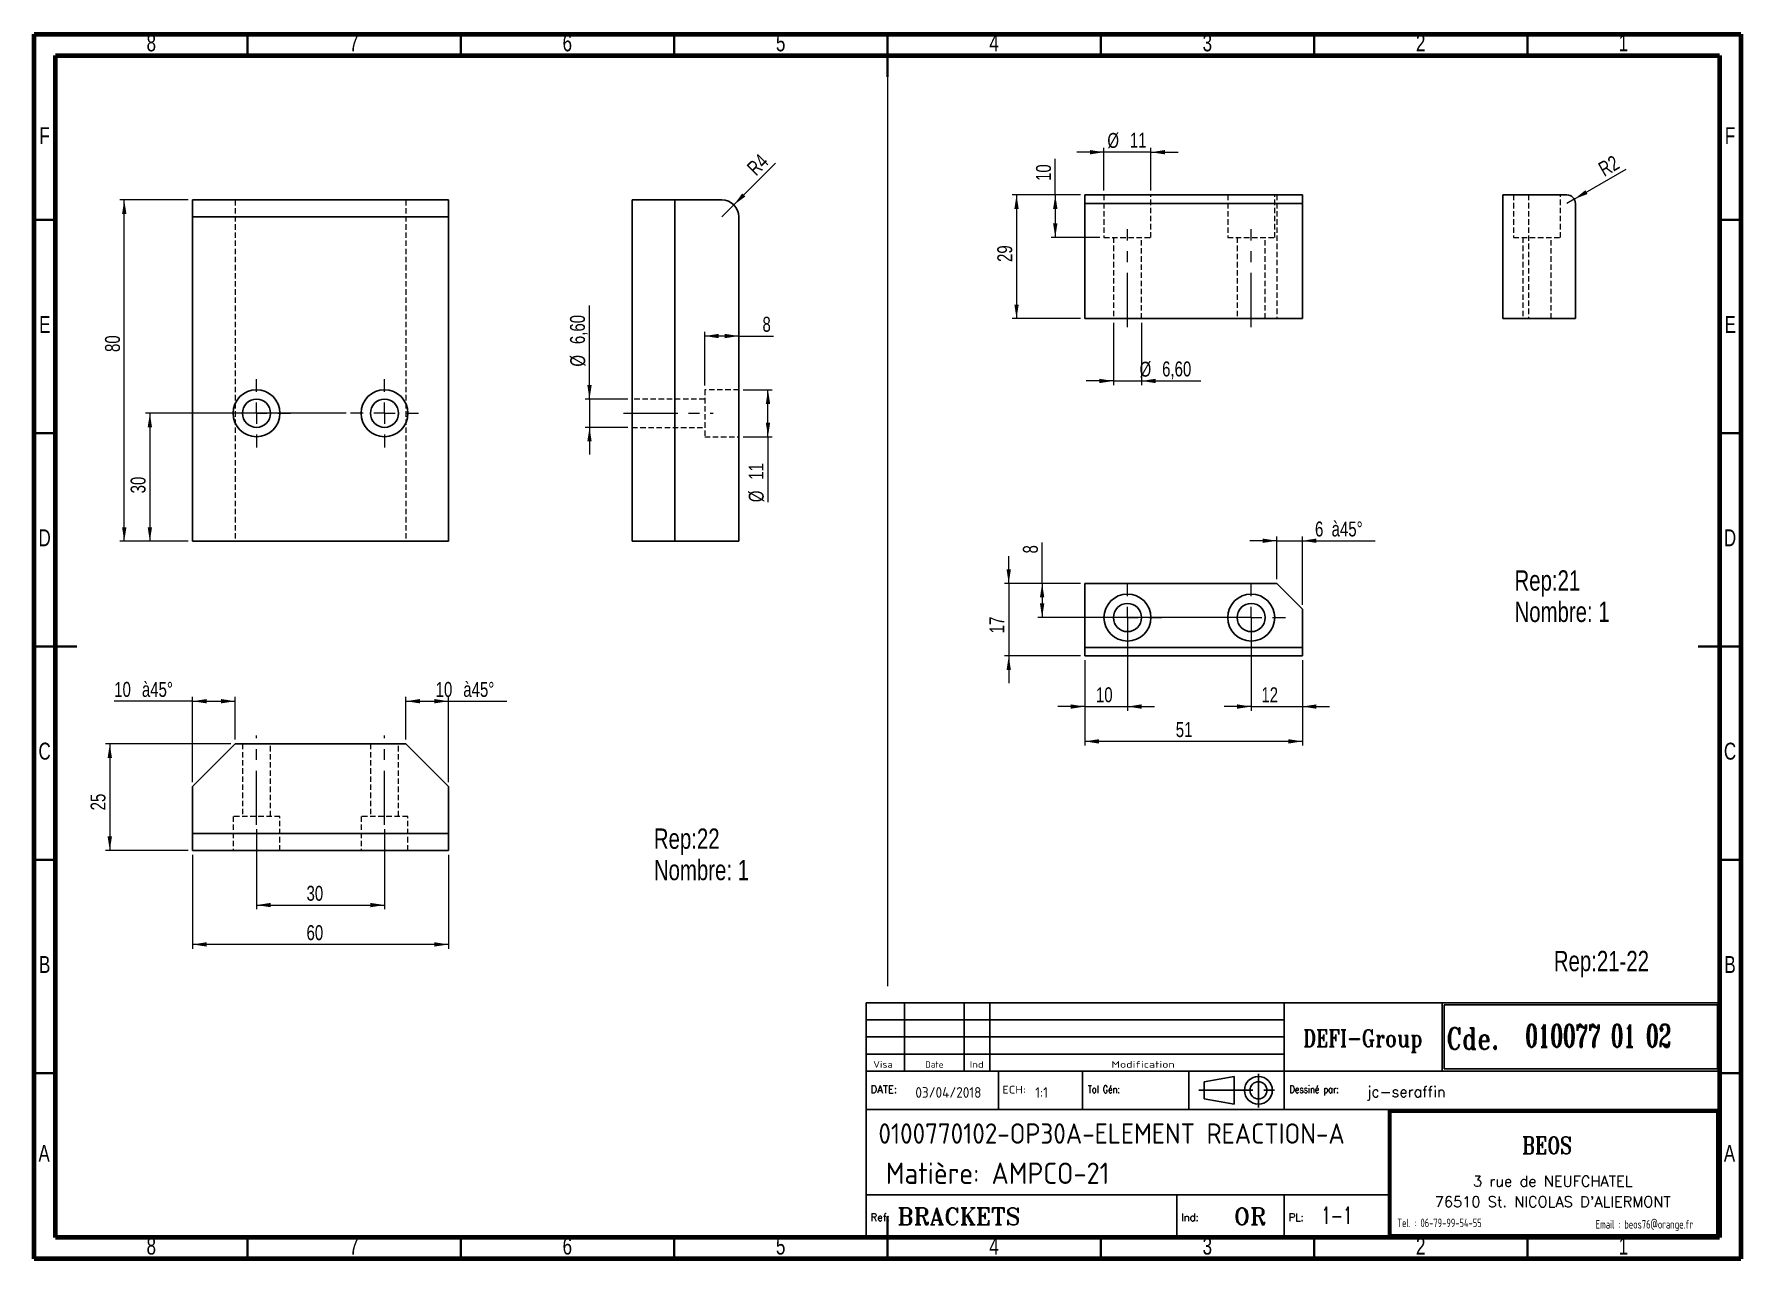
# Model space of a CAD drawing. Header units: millimetres. Extents: x 15 to 415, y 5 to 292.
import ezdxf

# ---------------------------------------------------------------- set-up
doc = ezdxf.new("R2010")
doc.units = ezdxf.units.MM
doc.linetypes.add('CENTERX2', pattern=[20.32, 12.7, -2.54, 2.54, -2.54])
doc.linetypes.add('HIDDEN', pattern=[1.905, 1.27, -0.635])
doc.layers.add('DIMENSIONS', color=176, linetype='Continuous')
doc.styles.add('SLDTEXTSTYLE0', font='TXT', dxfattribs={"width": 0.75})
doc.styles.add('SLDTEXTSTYLE1', font='ISOCP')
doc.styles.add('SLDTEXTSTYLE10', font='ISOCP', dxfattribs={"width": 1.147311})
doc.styles.add('SLDTEXTSTYLE11', font='ISOCP', dxfattribs={"width": 1.385904})
doc.styles.add('SLDTEXTSTYLE12', font='ISOCP', dxfattribs={"width": 1.246461})
doc.styles.add('SLDTEXTSTYLE13', font='ROMAND')
doc.styles.add('SLDTEXTSTYLE2', font='ROMANT', dxfattribs={"width": 0.8})
doc.styles.add('SLDTEXTSTYLE3', font='ISOCP', dxfattribs={"width": 0.8})
doc.styles.add('SLDTEXTSTYLE4', font='ROMANS', dxfattribs={"width": 0.8})
doc.styles.add('SLDTEXTSTYLE5', font='ROMANT')
doc.styles.add('SLDTEXTSTYLE6', font='ROMANS')
doc.styles.add('SLDTEXTSTYLE7', font='ROMANT', dxfattribs={"width": 0.65})
doc.styles.add('SLDTEXTSTYLE8', font='ISOCP', dxfattribs={"width": 1.446157})
doc.styles.add('SLDTEXTSTYLE9', font='ISOCP', dxfattribs={"width": 1.294402})
doc.dimstyles.new('SLDDIMSTYLE0', dxfattribs={"dimtxt": 3.5, "dimasz": 3.302, "dimexe": 0, "dimexo": 0.0625, "dimgap": 0.875, "dimtad": 1, "dimrnd": 1e-09, "dimzin": 12, "dimdsep": 46, "dimtxsty": 'SLDTEXTSTYLE0', "dimsah": 1, "dimcen": 0.09, "dimadec": 0, "dimazin": 3, "dimtfac": 1, "dimtmove": 0, "dimatfit": 0, "dimfxl": 1, "dimfrac": 2, "dimtolj": 1, "dimtzin": 12, "dimarcsym": 0})
doc.dimstyles.new('SLDDIMSTYLE1', dxfattribs={"dimtxt": 3.5, "dimasz": 3.302, "dimexe": 0, "dimexo": 0.0625, "dimgap": 0.875, "dimtad": 1, "dimrnd": 1e-09, "dimzin": 12, "dimdsep": 46, "dimtxsty": 'SLDTEXTSTYLE0', "dimsah": 1, "dimcen": 0.09, "dimadec": 0, "dimazin": 3, "dimtfac": 1, "dimtofl": 0, "dimtmove": 0, "dimatfit": 3, "dimfxl": 1, "dimfrac": 2, "dimtolj": 1, "dimtzin": 12, "dimarcsym": 0})
doc.dimstyles.new('SLDDIMSTYLE2', dxfattribs={"dimtxt": 3.5, "dimasz": 3.302, "dimexe": 0, "dimexo": 0.0625, "dimgap": 0.875, "dimtad": 1, "dimrnd": 1e-09, "dimzin": 12, "dimdsep": 46, "dimtxsty": 'SLDTEXTSTYLE0', "dimsah": 1, "dimcen": 0, "dimadec": 0, "dimazin": 3, "dimtfac": 1, "dimtofl": 0, "dimtmove": 0, "dimatfit": 3, "dimfxl": 1, "dimfrac": 2, "dimtolj": 1, "dimtzin": 12, "dimarcsym": 0})

# ---------------------------------------------------------------- blocks, each defined once
blk = doc.blocks.new('SW_NOTE_0')
at = {"color": 0, "linetype": 'Continuous', "lineweight": 0, "char_height": 4.763, "attachment_point": 1, "style": 'SLDTEXTSTYLE0'}
for s, insert in [('Rep:21', (0, 6.14)), ('Nombre: 1', (0, -1.21))]:
    blk.add_mtext(s, dxfattribs=dict(at, insert=insert))
blk = doc.blocks.new('SW_NOTE_1')
at = {"color": 0, "linetype": 'Continuous', "lineweight": 0, "char_height": 4.763, "attachment_point": 1, "style": 'SLDTEXTSTYLE0'}
for s, insert in [('Rep:22', (0, 6.14)), ('Nombre: 1', (0, -1.21))]:
    blk.add_mtext(s, dxfattribs=dict(at, insert=insert))
blk = doc.blocks.new('_D')
at = {"color": 7, "linetype": 'Continuous', "lineweight": 18}
for p, q in [((265.74, 264.36), (259.39, 264.36)), ((265.74, 255.36), (265.74, 265.36)), ((276.74, 264.36), (265.74, 264.36)), ((276.74, 255.36), (276.74, 265.36)), ((276.74, 264.36), (283.09, 264.36))]:
    blk.add_line(p, q, dxfattribs=at)
for points in [[(265.74, 264.36), (262.44, 264.87), (262.44, 263.85)], [(276.74, 264.36), (280.04, 263.85), (280.04, 264.87)]]:
    blk.add_solid(points, dxfattribs=at)
at = {"color": 7, "linetype": 'Continuous', "lineweight": 18, "char_height": 3.5, "attachment_point": 1, "style": 'SLDTEXTSTYLE0'}
for s, insert in [('%%c', (266.53, 268.87)), ('11', (271.81, 268.93))]:
    blk.add_mtext(s, dxfattribs=dict(at, insert=insert))
blk = doc.blocks.new('_D_1')
at = {"color": 7, "linetype": 'Continuous', "lineweight": 18}
for p, q in [((254.32, 254.36), (254.32, 262.8)), ((260.24, 254.36), (253.32, 254.36)), ((254.32, 254.36), (254.32, 244.36)), ((264.74, 244.36), (253.32, 244.36))]:
    blk.add_line(p, q, dxfattribs=at)
for points in [[(254.32, 254.36), (253.81, 251.06), (254.83, 251.06)], [(254.32, 244.36), (254.83, 247.66), (253.81, 247.66)]]:
    blk.add_solid(points, dxfattribs=at)
at = {"color": 7, "linetype": 'Continuous', "lineweight": 18, "insert": (249.81, 257.63), "char_height": 3.5, "attachment_point": 1, "rotation": 90, "style": 'SLDTEXTSTYLE0'}
blk.add_mtext('10', dxfattribs=at)
blk = doc.blocks.new('_D_2')
at = {"color": 7, "linetype": 'Continuous', "lineweight": 18}
for p, q in [((260.24, 254.36), (244.24, 254.36)), ((245.24, 254.36), (245.24, 225.36)), ((260.24, 225.36), (244.24, 225.36))]:
    blk.add_line(p, q, dxfattribs=at)
for points in [[(245.24, 254.36), (244.73, 251.06), (245.75, 251.06)], [(245.24, 225.36), (245.75, 228.66), (244.73, 228.66)]]:
    blk.add_solid(points, dxfattribs=at)
at = {"color": 7, "linetype": 'Continuous', "lineweight": 18, "insert": (240.73, 238.63), "char_height": 3.5, "attachment_point": 1, "rotation": 90, "style": 'SLDTEXTSTYLE0'}
blk.add_mtext('29', dxfattribs=at)
blk = doc.blocks.new('_D_3')
at = {"color": 7, "linetype": 'Continuous', "lineweight": 18}
for p, q in [((267.94, 224.36), (267.94, 209.75)), ((274.54, 224.36), (274.54, 209.75)), ((267.94, 210.75), (261.59, 210.75)), ((267.94, 210.75), (274.54, 210.75)), ((274.54, 210.75), (288.41, 210.75))]:
    blk.add_line(p, q, dxfattribs=at)
for points in [[(267.94, 210.75), (264.64, 211.26), (264.64, 210.24)], [(274.54, 210.75), (277.84, 210.24), (277.84, 211.26)]]:
    blk.add_solid(points, dxfattribs=at)
at = {"color": 7, "linetype": 'Continuous', "lineweight": 18, "char_height": 3.5, "attachment_point": 1, "style": 'SLDTEXTSTYLE0'}
for s, insert in [('%%c', (274.08, 215.26)), ('6,60', (279.36, 215.32))]:
    blk.add_mtext(s, dxfattribs=dict(at, insert=insert))
blk = doc.blocks.new('_D_4')
at = {"color": 7, "linetype": 'Continuous', "lineweight": 18}
for p, q in [((306.24, 173.3), (299.89, 173.3)), ((306.24, 164.3), (306.24, 174.3)), ((306.24, 173.3), (312.24, 173.3)), ((312.24, 158.3), (312.24, 174.3)), ((312.24, 173.3), (329.29, 173.3))]:
    blk.add_line(p, q, dxfattribs=at)
for points in [[(306.24, 173.3), (302.94, 173.81), (302.94, 172.79)], [(312.24, 173.3), (315.54, 172.79), (315.54, 173.81)]]:
    blk.add_solid(points, dxfattribs=at)
at = {"color": 7, "linetype": 'Continuous', "lineweight": 18, "char_height": 3.5, "attachment_point": 1, "style": 'SLDTEXTSTYLE0'}
for s, insert in [('6', (315.19, 177.81)), ('à45°', (319.09, 177.81))]:
    blk.add_mtext(s, dxfattribs=dict(at, insert=insert))
blk = doc.blocks.new('_D_5')
at = {"color": 7, "linetype": 'Continuous', "lineweight": 18}
for p, q in [((243.41, 163.3), (243.41, 169.65)), ((260.24, 163.3), (242.41, 163.3)), ((243.41, 163.3), (243.41, 146.3)), ((260.24, 146.3), (242.41, 146.3)), ((243.41, 146.3), (243.41, 139.95))]:
    blk.add_line(p, q, dxfattribs=at)
for points in [[(243.41, 163.3), (243.92, 166.6), (242.9, 166.6)], [(243.41, 146.3), (242.9, 143), (243.92, 143)]]:
    blk.add_solid(points, dxfattribs=at)
at = {"color": 7, "linetype": 'Continuous', "lineweight": 18, "insert": (238.9, 151.6), "char_height": 3.5, "attachment_point": 1, "rotation": 90, "style": 'SLDTEXTSTYLE0'}
blk.add_mtext('17', dxfattribs=at)
blk = doc.blocks.new('_D_6')
at = {"color": 7, "linetype": 'Continuous', "lineweight": 18}
for p, q in [((251.24, 163.3), (251.24, 172.91)), ((260.24, 163.3), (250.24, 163.3)), ((251.24, 163.3), (251.24, 155.3)), ((299.24, 155.3), (250.24, 155.3))]:
    blk.add_line(p, q, dxfattribs=at)
for points in [[(251.24, 163.3), (250.73, 160), (251.75, 160)], [(251.24, 155.3), (251.75, 158.6), (250.73, 158.6)]]:
    blk.add_solid(points, dxfattribs=at)
at = {"color": 7, "linetype": 'Continuous', "lineweight": 18, "insert": (246.73, 170.32), "char_height": 3.5, "attachment_point": 1, "rotation": 90, "style": 'SLDTEXTSTYLE0'}
blk.add_mtext('8', dxfattribs=at)
blk = doc.blocks.new('_D_7')
at = {"color": 7, "linetype": 'Continuous', "lineweight": 18}
for p, q in [((271.24, 154.3), (271.24, 133.44)), ((261.24, 145.3), (261.24, 133.44)), ((261.24, 134.44), (254.89, 134.44)), ((261.24, 134.44), (271.24, 134.44)), ((271.24, 134.44), (277.59, 134.44))]:
    blk.add_line(p, q, dxfattribs=at)
for points in [[(261.24, 134.44), (257.94, 134.95), (257.94, 133.93)], [(271.24, 134.44), (274.54, 133.93), (274.54, 134.95)]]:
    blk.add_solid(points, dxfattribs=at)
at = {"color": 7, "linetype": 'Continuous', "lineweight": 18, "insert": (263.85, 138.95), "char_height": 3.5, "attachment_point": 1, "style": 'SLDTEXTSTYLE0'}
blk.add_mtext('10', dxfattribs=at)
blk = doc.blocks.new('_D_8')
at = {"color": 7, "linetype": 'Continuous', "lineweight": 18}
for p, q in [((300.24, 154.3), (300.24, 133.44)), ((312.24, 145.3), (312.24, 133.44)), ((300.24, 134.44), (293.89, 134.44)), ((300.24, 134.44), (312.24, 134.44)), ((312.24, 134.44), (318.59, 134.44))]:
    blk.add_line(p, q, dxfattribs=at)
for points in [[(300.24, 134.44), (296.94, 134.95), (296.94, 133.93)], [(312.24, 134.44), (315.54, 133.93), (315.54, 134.95)]]:
    blk.add_solid(points, dxfattribs=at)
at = {"color": 7, "linetype": 'Continuous', "lineweight": 18, "insert": (302.63, 138.95), "char_height": 3.5, "attachment_point": 1, "style": 'SLDTEXTSTYLE0'}
blk.add_mtext('12', dxfattribs=at)
blk = doc.blocks.new('_D_9')
at = {"color": 7, "linetype": 'Continuous', "lineweight": 18}
for p, q in [((261.24, 145.3), (261.24, 125.28)), ((312.24, 145.3), (312.24, 125.28)), ((312.24, 126.28), (261.24, 126.28))]:
    blk.add_line(p, q, dxfattribs=at)
for points in [[(261.24, 126.28), (264.54, 125.77), (264.54, 126.79)], [(312.24, 126.28), (308.94, 126.79), (308.94, 125.77)]]:
    blk.add_solid(points, dxfattribs=at)
at = {"color": 7, "linetype": 'Continuous', "lineweight": 18, "insert": (282.56, 130.79), "char_height": 3.5, "attachment_point": 1, "style": 'SLDTEXTSTYLE0'}
blk.add_mtext('51', dxfattribs=at)
blk = doc.blocks.new('SW_CENTERMARKSYMBOL_0')
at = {"color": 0, "linetype": 'Continuous', "lineweight": 0}
for p, q in [((0, 5), (0, 8)), ((-5, 0), (-8, 0)), ((0, 0), (-2.5, 0)), ((0, 0), (0, 2.5)), ((0, 0), (0, -2.5)), ((0, 0), (2.5, 0)), ((5, 0), (8, 0)), ((0, -5), (0, -8))]:
    blk.add_line(p, q, dxfattribs=at)
blk = doc.blocks.new('SW_CENTERMARKSYMBOL_1')
at = {"color": 0, "linetype": 'Continuous', "lineweight": 0}
for p, q in [((0, 5), (0, 8)), ((-5, 0), (-8, 0)), ((0, 0), (-2.5, 0)), ((0, 0), (0, 2.5)), ((0, 0), (0, -2.5)), ((0, 0), (2.5, 0)), ((5, 0), (8, 0)), ((0, -5), (0, -8))]:
    blk.add_line(p, q, dxfattribs=at)
blk = doc.blocks.new('_D_10')
at = {"color": 7, "linetype": 'Continuous', "lineweight": 18}
for q in [(388.15, 260.4), (374.23, 252.36)]:
    blk.add_line((375.96, 253.36), q, dxfattribs=at)
blk.add_solid([(375.96, 253.36), (379.07, 254.57), (378.56, 255.45)], dxfattribs=at)
at = {"color": 7, "linetype": 'Continuous', "lineweight": 18, "insert": (381.23, 261.55), "char_height": 3.5, "attachment_point": 1, "rotation": 30, "style": 'SLDTEXTSTYLE0'}
blk.add_mtext('R2', dxfattribs=at)
blk = doc.blocks.new('_D_11')
at = {"color": 7, "linetype": 'Continuous', "lineweight": 18}
for p, q in [((88.12, 203.18), (41.12, 203.18)), ((42.12, 203.18), (42.12, 173.18)), ((51.12, 173.18), (41.12, 173.18))]:
    blk.add_line(p, q, dxfattribs=at)
for points in [[(42.12, 203.18), (41.61, 199.88), (42.63, 199.88)], [(42.12, 173.18), (42.63, 176.48), (41.61, 176.48)]]:
    blk.add_solid(points, dxfattribs=at)
at = {"color": 7, "linetype": 'Continuous', "lineweight": 18, "insert": (37.61, 184.4), "char_height": 3.5, "attachment_point": 1, "rotation": 90, "style": 'SLDTEXTSTYLE0'}
blk.add_mtext('30', dxfattribs=at)
blk = doc.blocks.new('_D_12')
at = {"color": 7, "linetype": 'Continuous', "lineweight": 18}
for p, q in [((51.12, 253.18), (35.12, 253.18)), ((36.12, 173.18), (36.12, 253.18)), ((51.12, 173.18), (35.12, 173.18))]:
    blk.add_line(p, q, dxfattribs=at)
for points in [[(36.12, 253.18), (35.61, 249.88), (36.63, 249.88)], [(36.12, 173.18), (36.63, 176.48), (35.61, 176.48)]]:
    blk.add_solid(points, dxfattribs=at)
at = {"color": 7, "linetype": 'Continuous', "lineweight": 18, "insert": (31.61, 217.54), "char_height": 3.5, "attachment_point": 1, "rotation": 90, "style": 'SLDTEXTSTYLE0'}
blk.add_mtext('80', dxfattribs=at)
blk = doc.blocks.new('SW_CENTERMARKSYMBOL_2')
at = {"color": 0, "linetype": 'Continuous', "lineweight": 0}
for p, q in [((0, 5), (0, 8)), ((-5, 0), (-8, 0)), ((0, 0), (-2.5, 0)), ((0, 0), (0, 2.5)), ((0, 0), (0, -2.5)), ((0, 0), (2.5, 0)), ((5, 0), (8, 0)), ((0, -5), (0, -8))]:
    blk.add_line(p, q, dxfattribs=at)
blk = doc.blocks.new('SW_CENTERMARKSYMBOL_3')
at = {"color": 0, "linetype": 'Continuous', "lineweight": 0}
for p, q in [((0, 5), (0, 8)), ((-5, 0), (-8, 0)), ((0, 0), (-2.5, 0)), ((0, 0), (0, 2.5)), ((0, 0), (0, -2.5)), ((0, 0), (2.5, 0)), ((5, 0), (8, 0)), ((0, -5), (0, -8))]:
    blk.add_line(p, q, dxfattribs=at)
blk = doc.blocks.new('_D_13')
at = {"color": 7, "linetype": 'Continuous', "lineweight": 18}
for p, q in [((61.12, 125.69), (31.73, 125.69)), ((32.73, 125.69), (32.73, 100.69)), ((51.12, 100.69), (31.73, 100.69))]:
    blk.add_line(p, q, dxfattribs=at)
for points in [[(32.73, 125.69), (32.22, 122.39), (33.24, 122.39)], [(32.73, 100.69), (33.24, 104), (32.22, 104)]]:
    blk.add_solid(points, dxfattribs=at)
at = {"color": 7, "linetype": 'Continuous', "lineweight": 18, "insert": (28.22, 110.11), "char_height": 3.5, "attachment_point": 1, "rotation": 90, "style": 'SLDTEXTSTYLE0'}
blk.add_mtext('25', dxfattribs=at)
blk = doc.blocks.new('_D_14')
at = {"color": 7, "linetype": 'Continuous', "lineweight": 18}
for p, q in [((52.12, 116.69), (52.12, 136.69)), ((62.12, 126.69), (62.12, 136.69)), ((52.12, 135.69), (33.77, 135.69)), ((52.12, 135.69), (62.12, 135.69))]:
    blk.add_line(p, q, dxfattribs=at)
for points in [[(52.12, 135.69), (55.42, 135.19), (55.42, 136.2)], [(62.12, 135.69), (58.82, 136.2), (58.82, 135.19)]]:
    blk.add_solid(points, dxfattribs=at)
at = {"color": 7, "linetype": 'Continuous', "lineweight": 18, "char_height": 3.5, "attachment_point": 1, "style": 'SLDTEXTSTYLE0'}
for s, insert in [('10', (33.77, 140.21)), ('à45°', (40.26, 140.21))]:
    blk.add_mtext(s, dxfattribs=dict(at, insert=insert))
blk = doc.blocks.new('_D_15')
at = {"color": 7, "linetype": 'Continuous', "lineweight": 18}
for p, q in [((102.12, 126.69), (102.12, 136.69)), ((112.12, 116.69), (112.12, 136.69)), ((102.12, 135.69), (112.12, 135.69)), ((112.12, 135.69), (125.79, 135.69))]:
    blk.add_line(p, q, dxfattribs=at)
for points in [[(102.12, 135.69), (105.42, 135.19), (105.42, 136.2)], [(112.12, 135.69), (108.82, 136.2), (108.82, 135.19)]]:
    blk.add_solid(points, dxfattribs=at)
at = {"color": 7, "linetype": 'Continuous', "lineweight": 18, "char_height": 3.5, "attachment_point": 1, "style": 'SLDTEXTSTYLE0'}
for s, insert in [('10', (109.1, 140.21)), ('à45°', (115.58, 140.21))]:
    blk.add_mtext(s, dxfattribs=dict(at, insert=insert))
blk = doc.blocks.new('_D_16')
at = {"color": 7, "linetype": 'Continuous', "lineweight": 18}
for p, q in [((67.12, 105.69), (67.12, 86.92)), ((97.12, 105.69), (97.12, 86.92)), ((67.12, 87.92), (97.12, 87.92))]:
    blk.add_line(p, q, dxfattribs=at)
for points in [[(67.12, 87.92), (70.42, 87.41), (70.42, 88.42)], [(97.12, 87.92), (93.82, 88.42), (93.82, 87.41)]]:
    blk.add_solid(points, dxfattribs=at)
at = {"color": 7, "linetype": 'Continuous', "lineweight": 18, "insert": (78.84, 92.43), "char_height": 3.5, "attachment_point": 1, "style": 'SLDTEXTSTYLE0'}
blk.add_mtext('30', dxfattribs=at)
blk = doc.blocks.new('_D_17')
at = {"color": 7, "linetype": 'Continuous', "lineweight": 18}
for p, q in [((52.12, 99.69), (52.12, 77.69)), ((112.12, 99.69), (112.12, 77.69)), ((112.12, 78.69), (52.12, 78.69))]:
    blk.add_line(p, q, dxfattribs=at)
for points in [[(52.12, 78.69), (55.42, 78.19), (55.42, 79.2)], [(112.12, 78.69), (108.82, 79.2), (108.82, 78.19)]]:
    blk.add_solid(points, dxfattribs=at)
at = {"color": 7, "linetype": 'Continuous', "lineweight": 18, "insert": (78.84, 83.21), "char_height": 3.5, "attachment_point": 1, "style": 'SLDTEXTSTYLE0'}
blk.add_mtext('60', dxfattribs=at)
blk = doc.blocks.new('_D_18')
at = {"color": 7, "linetype": 'Continuous', "lineweight": 18}
for q in [(188.73, 261.76), (176.16, 249.18)]:
    blk.add_line((178.99, 252.01), q, dxfattribs=at)
blk.add_solid([(178.99, 252.01), (181.68, 253.98), (180.96, 254.7)], dxfattribs=at)
at = {"color": 7, "linetype": 'Continuous', "lineweight": 18, "insert": (181.74, 261.08), "char_height": 3.5, "attachment_point": 1, "rotation": 45, "style": 'SLDTEXTSTYLE0'}
blk.add_mtext('R4', dxfattribs=at)
blk = doc.blocks.new('_D_19')
at = {"color": 7, "linetype": 'Continuous', "lineweight": 18}
for p, q in [((145.16, 206.48), (145.16, 228.44)), ((154.16, 206.48), (144.16, 206.48)), ((145.16, 206.48), (145.16, 199.88)), ((154.16, 199.88), (144.16, 199.88)), ((145.16, 199.88), (145.16, 193.53))]:
    blk.add_line(p, q, dxfattribs=at)
for points in [[(145.16, 206.48), (145.67, 209.78), (144.65, 209.78)], [(145.16, 199.88), (144.65, 196.58), (145.67, 196.58)]]:
    blk.add_solid(points, dxfattribs=at)
at = {"color": 7, "linetype": 'Continuous', "lineweight": 18, "char_height": 3.5, "attachment_point": 1, "rotation": 90, "style": 'SLDTEXTSTYLE0'}
for s, insert in [('6,60', (140.59, 219.39)), ('%%c', (140.65, 214.11))]:
    blk.add_mtext(s, dxfattribs=dict(at, insert=insert))
blk = doc.blocks.new('_D_20')
at = {"color": 7, "linetype": 'Continuous', "lineweight": 18}
for p, q in [((172.16, 209.68), (172.16, 222.28)), ((180.16, 221.28), (172.16, 221.28)), ((180.16, 221.28), (188.28, 221.28))]:
    blk.add_line(p, q, dxfattribs=at)
for points in [[(172.16, 221.28), (175.46, 220.77), (175.46, 221.79)], [(180.16, 221.28), (176.86, 221.79), (176.86, 220.77)]]:
    blk.add_solid(points, dxfattribs=at)
at = {"color": 7, "linetype": 'Continuous', "lineweight": 18, "insert": (185.7, 225.79), "char_height": 3.5, "attachment_point": 1, "style": 'SLDTEXTSTYLE0'}
blk.add_mtext('8', dxfattribs=at)
blk = doc.blocks.new('_D_21')
at = {"color": 7, "linetype": 'Continuous', "lineweight": 18}
for p, q in [((181.16, 208.68), (187.99, 208.68)), ((186.99, 197.68), (186.99, 208.68)), ((181.16, 197.68), (187.99, 197.68)), ((186.99, 197.68), (186.99, 182.34))]:
    blk.add_line(p, q, dxfattribs=at)
for points in [[(186.99, 208.68), (186.48, 205.38), (187.5, 205.38)], [(186.99, 197.68), (187.5, 200.98), (186.48, 200.98)]]:
    blk.add_solid(points, dxfattribs=at)
at = {"color": 7, "linetype": 'Continuous', "lineweight": 18, "char_height": 3.5, "attachment_point": 1, "rotation": 90, "style": 'SLDTEXTSTYLE0'}
for s, insert in [('11', (182.43, 187.62)), ('%%c', (182.48, 182.34))]:
    blk.add_mtext(s, dxfattribs=dict(at, insert=insert))

msp = doc.modelspace()

# ---------------------------------------------------------------- linework, layer by layer
at = {"color": 7, "linetype": 'Continuous', "lineweight": 70}
for p, q in [((15, 5), (15, 292)), ((15, 292), (415, 292)), ((415, 292), (415, 5)), ((20, 10), (20, 287)), ((20, 287), (410, 287)), ((410, 287), (410, 10)), ((410, 10), (20, 10)), ((415, 5), (15, 5))]:
    msp.add_line(p, q, dxfattribs=at)
at = {"color": 7, "linetype": 'Continuous', "lineweight": 35}
for p, q in [((65, 287), (65, 292)), ((115, 287), (115, 292)), ((165, 287), (165, 292)), ((215, 292), (215, 282)), ((215, 287), (215, 292)), ((265, 287), (265, 292)), ((315, 287), (315, 292)), ((365, 287), (365, 292)), ((20, 248.5), (15, 248.5)), ((410, 248.5), (415, 248.5)), ((20, 198.5), (15, 198.5)), ((410, 198.5), (415, 198.5)), ((15, 148.5), (25, 148.5)), ((20, 148.5), (15, 148.5)), ((415, 148.5), (405, 148.5)), ((410, 148.5), (415, 148.5)), ((20, 98.5), (15, 98.5)), ((410, 98.5), (415, 98.5)), ((20, 48.5), (15, 48.5)), ((410, 48.5), (415, 48.5)), ((215, 5), (215, 15)), ((65, 10), (65, 5)), ((115, 10), (115, 5)), ((165, 10), (165, 5)), ((215, 10), (215, 5)), ((265, 10), (265, 5)), ((315, 10), (315, 5)), ((365, 10), (365, 5))]:
    msp.add_line(p, q, dxfattribs=at)
at = {"color": 7, "linetype": 'Continuous', "lineweight": 18}
msp.add_line((215, 282), (215, 68.876), dxfattribs=at)
at = {"color": 7, "linetype": 'Continuous', "lineweight": 25}
for p, q in [((52.118, 253.179), (112.118, 253.179)), ((52.118, 249.179), (52.118, 253.179)), ((112.118, 253.179), (112.118, 249.179)), ((155.158, 253.179), (155.158, 173.179)), ((155.158, 253.179), (165.158, 253.179)), ((165.158, 253.179), (165.158, 173.179)), ((165.158, 253.179), (176.158, 253.179)), ((261.24, 254.362), (312.24, 254.362)), ((261.24, 252.362), (261.24, 254.362)), ((261.24, 252.362), (261.24, 225.362)), ((312.24, 252.362), (261.24, 252.362)), ((312.24, 254.362), (312.24, 252.362)), ((312.24, 252.362), (312.24, 225.362)), ((359.226, 254.362), (359.226, 225.362)), ((359.226, 254.362), (374.226, 254.362)), ((376.226, 252.362), (376.226, 225.362)), ((112.118, 249.179), (52.118, 249.179)), ((52.118, 249.179), (52.118, 173.179)), ((112.118, 249.179), (112.118, 173.179)), ((180.158, 249.179), (180.158, 173.179)), ((261.24, 225.362), (312.24, 225.362)), ((359.226, 225.362), (376.226, 225.362)), ((52.118, 173.179), (112.118, 173.179)), ((155.158, 173.179), (165.158, 173.179)), ((165.158, 173.179), (180.158, 173.179)), ((261.24, 163.297), (261.24, 148.297)), ((306.24, 163.297), (261.24, 163.297)), ((312.24, 157.297), (306.24, 163.297)), ((312.24, 148.297), (312.24, 157.297)), ((261.24, 148.297), (312.24, 148.297)), ((261.24, 146.297), (261.24, 148.297)), ((312.24, 148.297), (312.24, 146.297)), ((312.24, 146.297), (261.24, 146.297)), ((62.118, 125.695), (52.118, 115.695)), ((102.118, 125.695), (62.118, 125.695)), ((112.118, 115.695), (102.118, 125.695)), ((52.118, 115.695), (52.118, 104.695)), ((112.118, 104.695), (112.118, 115.695)), ((52.118, 104.695), (112.118, 104.695)), ((52.118, 100.695), (52.118, 104.695)), ((112.118, 104.695), (112.118, 100.695)), ((112.118, 100.695), (52.118, 100.695))]:
    msp.add_line(p, q, dxfattribs=at)
at = {"color": 7, "linetype": 'HIDDEN', "lineweight": 18}
for p, q in [((62.118, 253.179), (62.118, 173.179)), ((102.118, 253.179), (102.118, 173.179)), ((265.74, 254.362), (265.74, 244.362)), ((276.74, 244.362), (276.74, 254.362)), ((294.74, 254.362), (294.74, 244.362)), ((305.74, 244.362), (305.74, 254.362)), ((306.24, 254.362), (306.24, 225.362)), ((361.726, 254.362), (361.726, 244.362)), ((365.226, 254.362), (365.226, 225.362)), ((372.726, 244.362), (372.726, 254.362)), ((265.74, 244.362), (276.74, 244.362)), ((267.94, 244.362), (267.94, 225.362)), ((274.54, 225.362), (274.54, 244.362)), ((294.74, 244.362), (305.74, 244.362)), ((296.94, 244.362), (296.94, 225.362)), ((303.54, 225.362), (303.54, 244.362)), ((361.726, 244.362), (372.726, 244.362)), ((363.926, 244.362), (363.926, 225.362)), ((370.526, 225.362), (370.526, 244.362)), ((172.158, 208.679), (172.158, 197.679)), ((180.158, 208.679), (172.158, 208.679)), ((172.158, 206.479), (155.158, 206.479)), ((155.158, 199.879), (172.158, 199.879)), ((172.158, 197.679), (180.158, 197.679)), ((63.818, 125.695), (63.818, 108.695)), ((70.418, 108.695), (70.418, 125.695)), ((93.818, 125.695), (93.818, 108.695)), ((100.418, 108.695), (100.418, 125.695)), ((72.618, 108.695), (61.618, 108.695)), ((61.618, 108.695), (61.618, 100.695)), ((72.618, 100.695), (72.618, 108.695)), ((102.618, 108.695), (91.618, 108.695)), ((91.618, 108.695), (91.618, 100.695)), ((102.618, 100.695), (102.618, 108.695))]:
    msp.add_line(p, q, dxfattribs=at)
at = {"color": 7, "linetype": 'CENTERX2', "lineweight": 18}
for p, q in [((271.24, 223.362), (271.24, 246.362)), ((300.24, 223.362), (300.24, 246.362)), ((153.158, 203.179), (174.158, 203.179)), ((67.118, 106.695), (67.118, 127.695)), ((97.118, 106.695), (97.118, 127.695))]:
    msp.add_line(p, q, dxfattribs=at)
at = {"color": 7, "linetype": 'Continuous', "lineweight": 25}
for centre, radius in [((67.118, 203.179), 5.5), ((97.118, 203.179), 5.5), ((67.118, 203.179), 3.3), ((97.118, 203.179), 3.3), ((271.24, 155.297), 5.5), ((300.24, 155.297), 5.5), ((271.24, 155.297), 3.3), ((300.24, 155.297), 3.3)]:
    msp.add_circle(centre, radius, dxfattribs=at)
for centre, radius in [((176.158, 249.179), 4), ((374.226, 252.362), 2)]:
    msp.add_arc(centre, radius, 0, 90, dxfattribs=at)
at = {"layer": 'DIMENSIONS', "color": 3}
for p, q in [((308, 65), (210, 65)), ((219, 49), (219, 65)), ((233, 49), (233, 65)), ((239, 49), (239, 65)), ((210, 61), (308, 61)), ((308, 57), (210, 57)), ((210, 53), (308, 53))]:
    msp.add_line(p, q, dxfattribs=at)
at = {"layer": 'DIMENSIONS', "color": 6}
for p, q in [((210, 65), (210, 10)), ((410, 10), (410, 65)), ((410, 40), (332.384, 40)), ((332.384, 40), (332.384, 10)), ((409.8, 39.8), (332.584, 39.8)), ((332.584, 39.8), (332.584, 10.2)), ((409.6, 39.6), (332.784, 39.6)), ((332.784, 39.6), (332.784, 10.4)), ((409.4, 39.4), (332.984, 39.4)), ((332.984, 39.4), (332.984, 10.6)), ((409.4, 10.6), (409.4, 39.4)), ((409.6, 10.4), (409.6, 39.6)), ((409.8, 10.2), (409.8, 39.8)), ((210, 10), (410, 10)), ((332.584, 10.2), (409.8, 10.2)), ((332.784, 10.4), (409.6, 10.4)), ((332.984, 10.6), (409.4, 10.6))]:
    msp.add_line(p, q, dxfattribs=at)
at = {"layer": 'DIMENSIONS', "color": 1}
for p, q in [((410, 65), (308, 65)), ((308, 49), (308, 65)), ((345, 49), (345, 65)), ((345.5, 49.5), (345.5, 64.5)), ((345.5, 64.5), (409.5, 64.5)), ((409.5, 64.5), (409.5, 49.5)), ((210, 49), (410, 49)), ((241, 49), (241, 40)), ((260.731, 49), (260.731, 40)), ((285.62, 49), (285.62, 40)), ((308, 49), (308, 40)), ((409.5, 49.5), (345.5, 49.5)), ((332.384, 40), (210, 40)), ((332.384, 20), (210, 20)), ((282.792, 20), (282.792, 10)), ((308, 20), (308, 10))]:
    msp.add_line(p, q, dxfattribs=at)
at = {"layer": 'DIMENSIONS'}
for p, q in [((345.5, 49.5), (345.5, 64.5)), ((345.5, 64.5), (409.5, 64.5)), ((409.5, 64.5), (409.5, 49.5)), ((409.5, 49.5), (345.5, 49.5))]:
    msp.add_line(p, q, dxfattribs=at)
at = {"layer": 'DIMENSIONS', "color": 3, "linetype": 'CENTERX2'}
for p, q in [((301.934, 48.348), (301.934, 40.513)), ((287.946, 44.5), (306.201, 44.5))]:
    msp.add_line(p, q, dxfattribs=at)
at = {"layer": 'DIMENSIONS', "color": 7}
for p, q in [((296.244, 47.75), (289.244, 46.5)), ((289.244, 46.5), (289.244, 42.5)), ((296.244, 41.25), (296.244, 47.75)), ((289.244, 42.5), (296.244, 41.25))]:
    msp.add_line(p, q, dxfattribs=at)
for radius in [3.25, 2]:
    msp.add_circle((301.934, 44.5), radius, dxfattribs=at)

# ---------------------------------------------------------------- block references
at = {"color": 7, "linetype": 'Continuous', "lineweight": 0}
for name, p in [('SW_CENTERMARKSYMBOL_3', (67.118, 203.179)), ('SW_CENTERMARKSYMBOL_2', (97.118, 203.179)), ('SW_NOTE_0', (361.949, 160.233)), ('SW_CENTERMARKSYMBOL_1', (271.24, 155.297)), ('SW_CENTERMARKSYMBOL_0', (300.24, 155.297)), ('SW_NOTE_1', (160.246, 99.723))]:
    msp.add_blockref(name, p, dxfattribs=at)

# ---------------------------------------------------------------- texts
at = {"color": 7, "linetype": 'Continuous', "lineweight": 0, "style": 'SLDTEXTSTYLE0'}
for s, insert, char_height, attachment_point in [('8', (42.46, 291.973), 3.969, 2), ('6', (139.96, 291.973), 3.969, 2), ('3', (289.96, 291.973), 3.969, 2), ('2', (339.96, 291.973), 3.969, 2), ('7', (89.96, 291.973), 3.969, 2), ('5', (189.96, 291.973), 3.969, 2), ('4', (239.96, 291.973), 3.969, 2), ('1', (387.46, 291.973), 3.969, 2), ('F', (17.458, 270.223), 3.969, 2), ('F', (412.458, 270.223), 3.969, 2), ('E', (17.508, 225.973), 3.969, 2), ('E', (412.508, 225.973), 3.969, 2), ('D', (17.453, 175.973), 3.969, 2), ('D', (412.453, 175.973), 3.969, 2), ('C', (17.459, 125.973), 3.969, 2), ('C', (412.459, 125.973), 3.969, 2), ('Rep:21-22', (371.17, 77.182), 4.7625, 1), ('B', (17.471, 75.973), 3.969, 2), ('B', (412.471, 75.973), 3.969, 2), ('A', (17.34, 31.723), 3.969, 2), ('A', (412.34, 31.723), 3.969, 2), ('8', (42.46, 9.973), 3.969, 2), ('7', (89.96, 9.973), 3.969, 2), ('6', (139.96, 9.973), 3.969, 2), ('5', (189.96, 9.973), 3.969, 2), ('4', (239.96, 9.973), 3.969, 2), ('3', (289.96, 9.973), 3.969, 2), ('2', (339.96, 9.973), 3.969, 2), ('1', (387.46, 9.973), 3.969, 2)]:
    msp.add_mtext(s, dxfattribs=dict(at, insert=insert, char_height=char_height, attachment_point=attachment_point))
at = {"layer": 'DIMENSIONS'}
for s, insert, char_height, attachment_point, style in [('DEFI-Group', (326.42, 58.701), 4, 2, 'SLDTEXTSTYLE2'), ('Cde.', (346, 59.126), 5, 1, 'SLDTEXTSTYLE2'), ('010077 01 02', (364.475, 59.94), 5.29167, 1, 'SLDTEXTSTYLE7'), ('Visa', (211.655, 51.348), 1.5671, 1, 'SLDTEXTSTYLE12'), ('Date', (223.824, 51.283), 1.4924, 1, 'SLDTEXTSTYLE10'), ('Ind', (234.254, 51.283), 1.4924, 1, 'SLDTEXTSTYLE11'), ('Modification', (267.489, 51.348), 1.56705, 1, 'SLDTEXTSTYLE8'), ('DATE:', (211.034, 45.598), 1.7277, 1, 'SLDTEXTSTYLE6'), ('03/04/2018', (221.533, 45.253), 2.5, 1, 'SLDTEXTSTYLE1'), ('ECH:', (241.911, 45.56), 1.8141, 1, 'SLDTEXTSTYLE9'), ('1:1', (249.62, 45.24), 2.5, 1, 'SLDTEXTSTYLE1'), ('Tol Gén:', (261.952, 45.598), 1.7277, 1, 'SLDTEXTSTYLE4'), ('Dessiné par:', (309.221, 45.598), 1.72768, 1, 'SLDTEXTSTYLE4'), ('jc-seraffin', (327.355, 45.42), 2.5, 1, 'SLDTEXTSTYLE5'), ('0100770102-OP30A-ELEMENT REACTION-A', (212.882, 36.753), 4.7625, 1, 'SLDTEXTSTYLE1'), ('BEOS', (369.571, 33.595), 4, 2, 'SLDTEXTSTYLE2'), ('Matière: AMPCO-21', (214.603, 27.564), 5, 1, 'SLDTEXTSTYLE1'), ('3 rue de NEUFCHATEL', (370.909, 24.448), 2.5, 2, 'SLDTEXTSTYLE13'), ('BRACKETS', (217.337, 16.951), 4, 1, 'SLDTEXTSTYLE5'), ('OR', (296.194, 16.951), 4, 1, 'SLDTEXTSTYLE5'), ('1-1', (316.651, 17.173), 4, 1, 'SLDTEXTSTYLE7'), ("76510 St. NICOLAS D'ALIERMONT", (370.903, 19.623), 2.5, 2, 'SLDTEXTSTYLE13'), ('Ref:', (211.034, 15.598), 1.7277, 1, 'SLDTEXTSTYLE6'), ('Ind:', (283.826, 15.598), 1.7277, 1, 'SLDTEXTSTYLE6'), ('PL:', (309.034, 15.598), 1.7277, 1, 'SLDTEXTSTYLE6'), ('Tel. : 06-79-99-54-55', (344.36, 14.429), 2, 2, 'SLDTEXTSTYLE3'), ('Email : beos76@orange.fr', (392.372, 14.097), 2, 2, 'SLDTEXTSTYLE3')]:
    msp.add_mtext(s, dxfattribs=dict(at, insert=insert, char_height=char_height, attachment_point=attachment_point, style=style))

# ---------------------------------------------------------------- dimensions: what is measured, and where the dimension line sits
at = {"color": 7, "linetype": 'Continuous', "lineweight": 18}
for base, p1, p2, text, dimstyle, picture, middle in [((265.74, 264.362), (276.74, 254.362), (265.74, 254.362), '%%c<>', 'SLDDIMSTYLE0', '_D', (271.753, 264.362)), ((274.54, 210.751), (267.94, 225.362), (274.54, 225.362), '%%c<>', 'SLDDIMSTYLE0', '_D_3', (281.248, 210.751)), ((312.24, 173.297), (306.24, 163.297), (312.24, 157.297), '<> à45°', 'SLDDIMSTYLE0', '_D_4', (322.24, 173.297)), ((62.118, 135.695), (52.118, 115.695), (62.118, 125.695), '<> à45°', 'SLDDIMSTYLE1', '_D_14', (42.118, 135.695)), ((112.118, 135.695), (102.118, 125.695), (112.118, 115.695), '<> à45°', 'SLDDIMSTYLE1', '_D_15', (117.444, 135.695))]:
    dim = msp.add_linear_dim(base=base, p1=p1, p2=p2, text=text, dimstyle=dimstyle, dxfattribs=at)
    dim.commit()
    dim.dimension.update_dxf_attribs({"geometry": picture, "text_midpoint": middle, "dimtype": 160})
for center, mpoint, picture, middle in [((176.158, 249.179), (178.986, 252.008), '_D_18', (186.991, 260.013)), ((374.226, 252.362), (375.958, 253.362), '_D_10', (386.038, 259.182))]:
    dim = msp.add_radius_dim(center=center, mpoint=mpoint, dimstyle='SLDDIMSTYLE2', dxfattribs=at)
    dim.commit()
    dim.dimension.update_dxf_attribs({"geometry": picture, "text_midpoint": middle, "dimtype": 164})
for base, p1, p2, dimstyle, picture, middle in [((254.321, 244.362), (261.24, 254.362), (265.74, 244.362), 'SLDDIMSTYLE1', '_D_1', (254.321, 260.212)), ((36.118, 253.179), (52.118, 173.179), (52.118, 253.179), 'SLDDIMSTYLE1', '_D_12', (36.118, 220.127)), ((245.24, 225.362), (261.24, 254.362), (261.24, 225.362), 'SLDDIMSTYLE1', '_D_2', (245.24, 241.221)), ((42.118, 173.179), (89.118, 203.179), (52.118, 173.179), 'SLDDIMSTYLE1', '_D_11', (42.118, 186.99)), ((251.24, 155.297), (261.24, 163.297), (300.24, 155.297), 'SLDDIMSTYLE1', '_D_6', (251.24, 171.616)), ((243.408, 146.297), (261.24, 163.297), (261.24, 146.297), 'SLDDIMSTYLE0', '_D_5', (243.408, 154.185)), ((32.729, 100.695), (62.118, 125.695), (52.118, 100.695), 'SLDDIMSTYLE1', '_D_13', (32.729, 112.696))]:
    dim = msp.add_linear_dim(base=base, p1=p1, p2=p2, angle=90, dimstyle=dimstyle, dxfattribs=at)
    dim.commit()
    dim.dimension.update_dxf_attribs({"geometry": picture, "text_midpoint": middle, "dimtype": 160})
for base, p1, p2, dimstyle, picture, middle in [((172.158, 221.279), (180.158, 249.179), (172.158, 208.679), 'SLDDIMSTYLE1', '_D_20', (186.991, 221.279)), ((271.24, 134.443), (261.24, 146.297), (271.24, 155.297), 'SLDDIMSTYLE0', '_D_7', (266.438, 134.443)), ((312.24, 134.443), (300.24, 155.297), (312.24, 146.297), 'SLDDIMSTYLE0', '_D_8', (305.213, 134.443)), ((261.24, 126.28), (312.24, 146.297), (261.24, 146.297), 'SLDDIMSTYLE1', '_D_9', (285.145, 126.28)), ((97.118, 87.915), (67.118, 106.695), (97.118, 106.695), 'SLDDIMSTYLE1', '_D_16', (81.426, 87.915)), ((52.118, 78.695), (112.118, 100.695), (52.118, 100.695), 'SLDDIMSTYLE1', '_D_17', (81.426, 78.695))]:
    dim = msp.add_linear_dim(base=base, p1=p1, p2=p2, dimstyle=dimstyle, dxfattribs=at)
    dim.commit()
    dim.dimension.update_dxf_attribs({"geometry": picture, "text_midpoint": middle, "dimtype": 160})
for base, p1, p2, dimstyle, picture, middle in [((145.158, 199.879), (155.158, 206.479), (155.158, 199.879), 'SLDDIMSTYLE0', '_D_19', (145.158, 221.279)), ((186.991, 208.679), (180.158, 197.679), (180.158, 208.679), 'SLDDIMSTYLE1', '_D_21', (186.991, 187.566))]:
    dim = msp.add_linear_dim(base=base, p1=p1, p2=p2, angle=90, text='%%c<>', dimstyle=dimstyle, dxfattribs=at)
    dim.commit()
    dim.dimension.update_dxf_attribs({"geometry": picture, "text_midpoint": middle, "dimtype": 160})

doc.saveas('drawing.dxf')
